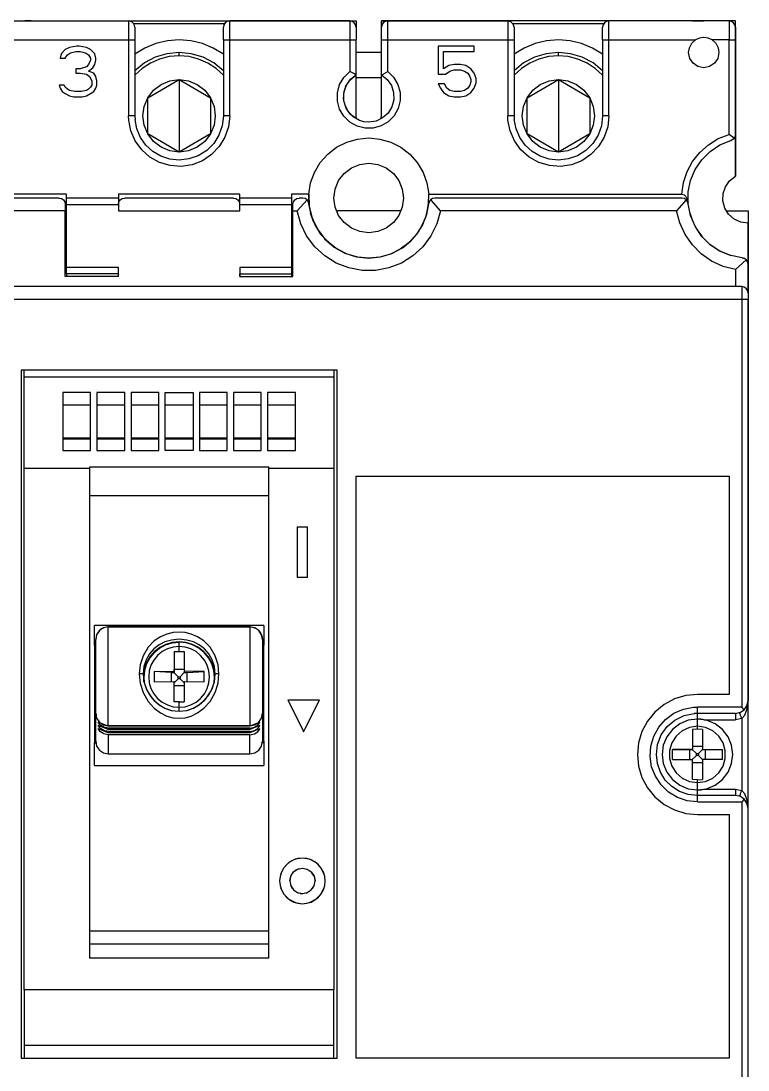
# Model space of a CAD drawing. Header units: millimetres. Extents: x 0 to 120, y 0 to 141.
# Drawn here: x 62.5 to 120, y 58.3 to 141.2 of the extents above; entities that cross this region are included whole.
import ezdxf

# ---------------------------------------------------------------- set-up
doc = ezdxf.new("R2010")
doc.units = ezdxf.units.MM

# ---------------------------------------------------------------- blocks, each defined once
blk = doc.blocks.new('CHINT_33b7f1845c325dab9e2d9ec35e9a58be_FACE_0')
at = {"color": 141, "linetype": 'Continuous', "true_color": 0x40d9ff}
for p, q in [((71.4, 141.032), (78.6, 141.032)), ((88.5, 141.232), (79, 141.232)), ((91, 140.732), (91, 141.232)), ((101.4, 141.032), (108.6, 141.032)), ((115.6, 141.232), (115.5, 141.232)), ((78.5, 139.732), (78.5, 133.732)), ((108.5, 139.732), (108.5, 133.732)), ((116.153, 139.881), (116.149, 139.88)), ((116.5, 139.932), (116.485, 139.932)), ((116.87, 139.874), (116.846, 139.881)), ((75, 138.482), (75, 138.732)), ((91, 138.732), (89, 138.732)), ((105, 138.482), (105, 138.732)), ((91, 136.732), (89, 136.732)), ((71.014, 133.4), (71, 133.733)), ((101.014, 133.4), (101, 133.733)), ((65.5, 127.232), (35.226, 127.232)), ((79.3, 127.232), (70.7, 127.232)), ((84.774, 127.232), (84.5, 127.232)), ((114.774, 127.232), (95.226, 127.232)), ((92.562, 126.232), (87.438, 126.232)), ((85.521, 125.651), (85.404, 126.032)), ((85.666, 125.289), (85.578, 125.497)), ((115.396, 126.065), (115.604, 125.433)), ((86.315, 124.235), (86.068, 124.568)), ((87.258, 123.354), (86.626, 123.889)), ((88.178, 122.846), (87.341, 123.296)), ((116.96, 123.583), (117.748, 123.05)), ((117.8, 123.023), (118.631, 122.684)), ((119.546, 122.504), (119.722, 122.454)), ((119.853, 122.36), (119.865, 122.347)), ((119.964, 122.193), (119.972, 122.172)), ((119.5, 120.232), (30.5, 120.232)), ((119.791, 120.139), (119.654, 120.208)), ((119.974, 119.893), (119.901, 120.031)), ((120, 119.732), (119.977, 119.882)), ((120, 119.732), (120, 119.732)), ((93.354, 119.232), (95, 119.232)), ((100, 119.232), (104, 119.232)), ((105, 119.232), (109, 119.232)), ((68, 110.862), (65.8, 110.862)), ((70.7, 110.862), (68.5, 110.862)), ((73.4, 110.862), (71.2, 110.862)), ((76.1, 110.862), (73.9, 110.862)), ((78.8, 110.862), (76.6, 110.862)), ((81.5, 110.862), (79.3, 110.862)), ((84.2, 110.862), (82, 110.862)), ((65.8, 108.262), (68, 108.262)), ((68, 108.157), (65.8, 108.157)), ((68.5, 108.262), (70.7, 108.262)), ((70.7, 108.157), (68.5, 108.157)), ((71.2, 108.262), (73.4, 108.262)), ((73.4, 108.157), (71.2, 108.157)), ((73.9, 108.262), (76.1, 108.262)), ((76.1, 108.157), (73.9, 108.157)), ((76.6, 108.262), (78.8, 108.262)), ((78.8, 108.157), (76.6, 108.157)), ((79.3, 108.262), (81.5, 108.262)), ((81.5, 108.157), (79.3, 108.157)), ((82, 108.262), (84.2, 108.262)), ((84.2, 108.157), (82, 108.157)), ((82.1, 103.672), (67.9, 103.672)), ((84.35, 101.232), (85.15, 101.232)), ((85.15, 97.232), (84.35, 97.232)), ((81.7, 93.428), (68.3, 93.428)), ((69.4, 93.321), (80.6, 93.321)), ((80.6, 93.321), (69.4, 93.321)), ((75, 91.382), (75, 91.771)), ((74.372, 89.712), (74.58, 89.704)), ((74.372, 89.712), (74.372, 89.013)), ((75.4, 89.94), (74.6, 89.94)), ((75.42, 89.704), (75.628, 89.712)), ((75.628, 89.013), (75.628, 89.712)), ((74.923, 89.223), (74.6, 88.904)), ((74.923, 89.223), (74.923, 89.377)), ((74.923, 89.377), (75.077, 89.377)), ((75.077, 89.223), (74.923, 89.223)), ((75.077, 89.377), (75.077, 89.223)), ((75.4, 88.904), (75.077, 89.223)), ((74.6, 88.684), (75.4, 88.684)), ((75, 87.387), (74.6, 87.402)), ((75, 87.387), (75.4, 87.402)), ((75, 86.964), (75, 87.387)), ((119.974, 87.258), (119.955, 87.187)), ((68.4, 84.283), (68.4, 86.489)), ((81.6, 86.489), (81.6, 84.283)), ((115.689, 86.969), (116, 86.982)), ((119.856, 86.966), (119.597, 86.68)), ((116.245, 86.022), (116, 86.032)), ((116, 85.232), (116, 85.46)), ((116.527, 85.982), (116.272, 86.019)), ((116.527, 85.982), (119, 85.982)), ((119.5, 86.068), (119, 85.982)), ((119.5, 86.068), (119.5, 80.397)), ((116, 85.232), (115.6, 85.218)), ((116.4, 85.218), (116, 85.232)), ((68.4, 84.282), (68.3, 84.282)), ((81.7, 84.282), (81.6, 84.282)), ((116.4, 83.861), (115.6, 83.861)), ((115.594, 83.638), (115.923, 83.309)), ((115.923, 83.155), (115.594, 82.826)), ((115.923, 83.309), (116.077, 83.309)), ((115.923, 83.155), (115.923, 83.309)), ((116.077, 83.155), (115.923, 83.155)), ((116.077, 83.309), (116.406, 83.638)), ((116.077, 83.309), (116.077, 83.155)), ((116.406, 82.826), (116.077, 83.155)), ((116.628, 82.832), (116.628, 83.632)), ((117.986, 82.832), (117.986, 83.632)), ((68.3, 82.364), (81.7, 82.364)), ((115.6, 82.604), (116.4, 82.604)), ((116, 81.232), (115.6, 81.246)), ((116, 81.232), (116.4, 81.246)), ((116, 81.005), (116, 81.232)), ((119, 80.482), (119.5, 80.397)), ((116, 80.432), (116.245, 80.443)), ((119, 79.982), (116, 79.982)), ((119.707, 79.689), (119.5, 79.482)), ((119.857, 79.498), (119.606, 79.778)), ((116, 79.482), (119.5, 79.482)), ((119.5, 79.482), (119.5, 29.482)), ((119.972, 79.219), (119.961, 79.257)), ((84.928, 74.216), (84.922, 74.217)), ((83.8, 72.92), (83.947, 72.636)), ((84.164, 72.422), (84.453, 72.277)), ((84.586, 72.246), (84.796, 72.233)), ((85.047, 72.277), (85.335, 72.421)), ((85.552, 72.635), (85.699, 72.919)), ((67.9, 69.301), (82.1, 69.301)), ((82.1, 68.228), (67.9, 68.228)), ((82.1, 67.138), (67.9, 67.138))]:
    blk.add_line(p, q, dxfattribs=at)
for points in [[(61, 141.232), (61.5, 141.232), (71, 141.232)], [(61, 141.232), (62.8, 141.232), (67.5, 141.232), (82.5, 141.232), (87.2, 141.232), (88.5, 141.232)], [(63.3, 141.232), (63.244, 141.232), (63.189, 141.232), (63.135, 141.232), (63.083, 141.232), (63.034, 141.232), (62.988, 141.232), (62.946, 141.232), (62.909, 141.232), (62.877, 141.232), (62.85, 141.232), (62.828, 141.232), (62.813, 141.232), (62.803, 141.232), (62.8, 141.232)], [(71.5, 140.732), (71.433, 140.982), (71.25, 141.165), (71, 141.232)], [(71, 141.232), (71, 141.223), (71, 141.195), (71, 141.148), (71, 141.084), (71, 141.002), (71, 140.905), (71, 140.793), (71, 140.668), (71, 140.53), (71, 140.383), (71, 140.228), (71, 140.066), (71, 139.9), (71, 139.732)], [(79, 141.232), (78.809, 141.194), (78.646, 141.086), (78.538, 140.924), (78.5, 140.732)], [(79, 139.732), (79, 139.9), (79, 140.066), (79, 140.228), (79, 140.383), (79, 140.53), (79, 140.668), (79, 140.793), (79, 140.905), (79, 141.002), (79, 141.084), (79, 141.148), (79, 141.195), (79, 141.223), (79, 141.232)], [(87.2, 141.232), (87.197, 141.232), (87.187, 141.232), (87.172, 141.232), (87.15, 141.232), (87.123, 141.232), (87.091, 141.232), (87.054, 141.232), (87.012, 141.232), (86.966, 141.232), (86.917, 141.232), (86.865, 141.232), (86.811, 141.232), (86.756, 141.232), (86.7, 141.232)], [(88.5, 141.232), (89, 141.232), (89, 140.732)], [(89, 140.732), (88.962, 140.924), (88.854, 141.086), (88.691, 141.194), (88.5, 141.232)], [(88.5, 141.232), (88.5, 141.223), (88.5, 141.195), (88.5, 141.148), (88.5, 141.084), (88.5, 141.002), (88.5, 140.905), (88.5, 140.793), (88.5, 140.668), (88.5, 140.53), (88.5, 140.383), (88.5, 140.228), (88.5, 140.066), (88.5, 139.9), (88.5, 139.732)], [(115.1, 141.232), (113.1, 141.232), (97.5, 141.232), (92.8, 141.232), (91, 141.232)], [(91, 141.232), (91.5, 141.232), (101, 141.232)], [(91.5, 141.232), (91.25, 141.165), (91.067, 140.982), (91, 140.732)], [(91.5, 141.232), (91.309, 141.194), (91.146, 141.086), (91.038, 140.924), (91, 140.732)], [(91.5, 139.732), (91.5, 139.9), (91.5, 140.066), (91.5, 140.228), (91.5, 140.383), (91.5, 140.53), (91.5, 140.668), (91.5, 140.793), (91.5, 140.905), (91.5, 141.002), (91.5, 141.084), (91.5, 141.148), (91.5, 141.195), (91.5, 141.223), (91.5, 141.232)], [(93.3, 141.232), (93.244, 141.232), (93.189, 141.232), (93.135, 141.232), (93.083, 141.232), (93.034, 141.232), (92.988, 141.232), (92.946, 141.232), (92.909, 141.232), (92.877, 141.232), (92.85, 141.232), (92.828, 141.232), (92.813, 141.232), (92.803, 141.232), (92.8, 141.232)], [(101.5, 140.732), (101.433, 140.982), (101.25, 141.165), (101, 141.232)], [(101, 141.232), (101, 141.223), (101, 141.195), (101, 141.148), (101, 141.084), (101, 141.002), (101, 140.905), (101, 140.793), (101, 140.668), (101, 140.53), (101, 140.383), (101, 140.228), (101, 140.066), (101, 139.9), (101, 139.732)], [(109, 141.232), (108.809, 141.194), (108.646, 141.086), (108.538, 140.924), (108.5, 140.732)], [(119, 140.732), (119, 141.232), (118.5, 141.232), (109, 141.232)], [(109, 139.732), (109, 139.9), (109, 140.066), (109, 140.228), (109, 140.383), (109, 140.53), (109, 140.668), (109, 140.793), (109, 140.905), (109, 141.002), (109, 141.084), (109, 141.148), (109, 141.195), (109, 141.223), (109, 141.232)], [(115.5, 141.232), (115.498, 141.232), (115.492, 141.232), (115.481, 141.232), (115.466, 141.232), (115.447, 141.232), (115.424, 141.232), (115.397, 141.232), (115.366, 141.232), (115.331, 141.232), (115.292, 141.232), (115.25, 141.232), (115.203, 141.232), (115.153, 141.232), (115.1, 141.232)], [(115.5, 141.232), (115.498, 141.232), (115.491, 141.232), (115.481, 141.232), (115.466, 141.232), (115.447, 141.232), (115.424, 141.232), (115.396, 141.232), (115.365, 141.232), (115.33, 141.232), (115.291, 141.232), (115.249, 141.232), (115.202, 141.232), (115.153, 141.232), (115.1, 141.232)], [(115.6, 141.232), (115.704, 141.232), (115.805, 141.232), (115.903, 141.232), (115.997, 141.232), (116.085, 141.232), (116.167, 141.232), (116.242, 141.232), (116.308, 141.232), (116.365, 141.232), (116.413, 141.232), (116.451, 141.232), (116.478, 141.232), (116.494, 141.232), (116.5, 141.232)], [(118.5, 141.232), (117.7, 141.232), (117, 141.232), (116.5, 141.232)], [(119, 140.732), (118.962, 140.924), (118.854, 141.086), (118.691, 141.194), (118.5, 141.232)], [(118.5, 141.232), (118.5, 141.223), (118.5, 141.195), (118.5, 141.148), (118.5, 141.084), (118.5, 141.002), (118.5, 140.905), (118.5, 140.793), (118.5, 140.668), (118.5, 140.53), (118.5, 140.383), (118.5, 140.228), (118.5, 140.066), (118.5, 139.9), (118.5, 139.732)], [(119, 139.732), (119, 132.263), (119, 128.964), (119, 141.232)], [(71.5, 140.732), (71.5, 140.726), (71.5, 140.707), (71.5, 140.676), (71.5, 140.633), (71.5, 140.579), (71.5, 140.514), (71.5, 140.439), (71.5, 140.356), (71.5, 140.264), (71.5, 140.166), (71.5, 140.063), (71.5, 139.955), (71.5, 139.844), (71.5, 139.732)], [(78.5, 139.732), (78.5, 139.844), (78.5, 139.955), (78.5, 140.063), (78.5, 140.166), (78.5, 140.264), (78.5, 140.356), (78.5, 140.439), (78.5, 140.514), (78.5, 140.579), (78.5, 140.633), (78.5, 140.676), (78.5, 140.707), (78.5, 140.726), (78.5, 140.732)], [(78.5, 139.732), (78.5, 140.115), (78.5, 140.439), (78.5, 140.656), (78.5, 140.732)], [(89, 140.732), (89, 140.726), (89, 140.707), (89, 140.676), (89, 140.633), (89, 140.579), (89, 140.514), (89, 140.439), (89, 140.356), (89, 140.264), (89, 140.166), (89, 140.063), (89, 139.955), (89, 139.844), (89, 139.732)], [(91, 139.732), (91, 139.844), (91, 139.955), (91, 140.063), (91, 140.166), (91, 140.264), (91, 140.356), (91, 140.439), (91, 140.514), (91, 140.579), (91, 140.633), (91, 140.676), (91, 140.707), (91, 140.726), (91, 140.732)], [(101.5, 140.732), (101.5, 140.726), (101.5, 140.707), (101.5, 140.676), (101.5, 140.633), (101.5, 140.579), (101.5, 140.514), (101.5, 140.439), (101.5, 140.356), (101.5, 140.264), (101.5, 140.166), (101.5, 140.063), (101.5, 139.955), (101.5, 139.844), (101.5, 139.732)], [(108.5, 139.732), (108.5, 139.844), (108.5, 139.955), (108.5, 140.063), (108.5, 140.166), (108.5, 140.264), (108.5, 140.356), (108.5, 140.439), (108.5, 140.514), (108.5, 140.579), (108.5, 140.633), (108.5, 140.676), (108.5, 140.707), (108.5, 140.726), (108.5, 140.732)], [(108.5, 139.732), (108.5, 140.301), (108.5, 140.618), (108.5, 140.703), (108.5, 140.732)], [(119, 140.732), (119, 140.726), (119, 140.707), (119, 140.676), (119, 140.633), (119, 140.579), (119, 140.514), (119, 140.439), (119, 140.356), (119, 140.264), (119, 140.166), (119, 140.063), (119, 139.955), (119, 139.844), (119, 139.732)], [(61.5, 137.232), (61.5, 139.732), (71, 139.732), (71, 133.733)], [(71, 139.732), (71.354, 139.732), (71.462, 139.732), (71.5, 139.732)], [(71.5, 139.732), (71.5, 133.732), (71.512, 133.441)], [(75, 139.732), (74.07, 139.66), (73.162, 139.444), (72.298, 139.09), (71.5, 138.606)], [(78.5, 138.606), (77.702, 139.09), (76.838, 139.444), (75.93, 139.66), (75, 139.732)], [(78.5, 139.732), (78.503, 139.732), (78.513, 139.732), (78.528, 139.732), (78.55, 139.732), (78.577, 139.732), (78.609, 139.732), (78.646, 139.732), (78.688, 139.732), (78.734, 139.732), (78.783, 139.732), (78.835, 139.732), (78.889, 139.732), (78.944, 139.732), (79, 139.732)], [(79, 133.732), (79, 139.732), (88.5, 139.732), (88.5, 137.232)], [(88.5, 139.732), (88.556, 139.732), (88.611, 139.732), (88.665, 139.732), (88.717, 139.732), (88.766, 139.732), (88.812, 139.732), (88.854, 139.732), (88.891, 139.732), (88.923, 139.732), (88.95, 139.732), (88.972, 139.732), (88.987, 139.732), (88.997, 139.732), (89, 139.732)], [(89.032, 133.482), (89, 133.732), (89, 136.964), (89, 139.732)], [(90.968, 133.482), (91, 133.732), (91, 136.964), (91, 139.732), (91, 139.732)], [(91, 139.732), (91.003, 139.732), (91.013, 139.732), (91.028, 139.732), (91.05, 139.732), (91.077, 139.732), (91.109, 139.732), (91.146, 139.732), (91.188, 139.732), (91.234, 139.732), (91.283, 139.732), (91.335, 139.732), (91.389, 139.732), (91.444, 139.732), (91.5, 139.732)], [(91.5, 137.232), (91.5, 139.732), (101, 139.732), (101, 133.733)], [(101, 139.732), (101.354, 139.732), (101.462, 139.732), (101.5, 139.732)], [(101.5, 139.732), (101.5, 133.732), (101.512, 133.441)], [(105, 139.732), (104.07, 139.66), (103.162, 139.444), (102.298, 139.09), (101.5, 138.606)], [(108.5, 138.606), (107.702, 139.09), (106.838, 139.444), (105.93, 139.66), (105, 139.732)], [(108.5, 139.732), (108.503, 139.732), (108.513, 139.732), (108.528, 139.732), (108.55, 139.732), (108.577, 139.732), (108.609, 139.732), (108.646, 139.732), (108.688, 139.732), (108.734, 139.732), (108.783, 139.732), (108.835, 139.732), (108.889, 139.732), (108.944, 139.732), (109, 139.732)], [(109, 133.732), (109, 139.732), (115.837, 139.732)], [(115.3, 138.732), (115.364, 139.119), (115.55, 139.465), (115.837, 139.732)], [(117.163, 139.732), (116.846, 139.881), (116.5, 139.932), (116.153, 139.881), (115.837, 139.732)], [(118.643, 131.784), (118.896, 131.959), (118.5, 132.263), (118.5, 139.732), (117.163, 139.732)], [(117.163, 139.732), (117.45, 139.465), (117.636, 139.119), (117.7, 138.732)], [(118.5, 139.732), (118.556, 139.732), (118.611, 139.732), (118.665, 139.732), (118.717, 139.732), (118.766, 139.732), (118.812, 139.732), (118.854, 139.732), (118.891, 139.732), (118.923, 139.732), (118.95, 139.732), (118.972, 139.732), (118.987, 139.732), (118.997, 139.732), (119, 139.732)], [(68, 135.488), (68.25, 135.658), (68.417, 135.913), (68.5, 136.168), (68.5, 136.509), (68.417, 136.849), (68.25, 137.105), (67.833, 137.275), (68.167, 137.53), (68.333, 137.785), (68.417, 138.126), (68.417, 138.296), (68.333, 138.637), (68, 138.977), (67.667, 139.147), (67.083, 139.232), (66.917, 139.232), (66.333, 139.147), (66, 138.977), (65.667, 138.637), (65.583, 138.296), (66, 138.296), (66.167, 138.551), (66.417, 138.722), (66.833, 138.807), (67.167, 138.807), (67.583, 138.722), (67.833, 138.551), (68, 138.296), (68, 138.126), (67.833, 137.785), (67.667, 137.615), (67.167, 137.445), (66.833, 137.445), (66.833, 137.105), (67.167, 137.105), (67.667, 137.02), (67.917, 136.849), (68.083, 136.509), (68.083, 136.168), (68, 135.998), (67.833, 135.828), (67.667, 135.743), (67.25, 135.658), (66.75, 135.658), (66.333, 135.743), (66.167, 135.828), (66, 135.998), (65.917, 136.168), (65.5, 136.168), (65.583, 135.913), (65.75, 135.658), (66, 135.488), (66.333, 135.317), (66.667, 135.232), (67.333, 135.232), (67.667, 135.317), (68, 135.488)], [(75, 138.732), (74.037, 138.639), (73.11, 138.361), (72.253, 137.91), (71.5, 137.303)], [(78.5, 137.303), (77.747, 137.91), (76.89, 138.361), (75.963, 138.639), (75, 138.732)], [(95.5, 137.02), (96.083, 137.02), (96.417, 137.275), (96.75, 137.36), (97.25, 137.36), (97.583, 137.275), (97.833, 137.105), (98, 136.849), (98.083, 136.594), (98.083, 136.424), (98, 136.168), (97.833, 135.913), (97.583, 135.743), (97.25, 135.658), (96.75, 135.658), (96.417, 135.743), (96.167, 135.913), (96, 136.254), (95.5, 136.254), (95.667, 135.913), (95.917, 135.573), (96.333, 135.317), (96.75, 135.232), (97.25, 135.232), (97.667, 135.317), (98.083, 135.573), (98.333, 135.913), (98.5, 136.339), (98.5, 136.679), (98.333, 137.105), (98.083, 137.445), (97.667, 137.7), (97.25, 137.785), (96.75, 137.785), (96.333, 137.7), (95.917, 137.445), (95.917, 138.807), (98.333, 138.807), (98.333, 139.232), (95.5, 139.232), (95.5, 137.02)], [(105, 138.732), (104.037, 138.639), (103.11, 138.361), (102.253, 137.91), (101.5, 137.303)], [(108.5, 137.303), (107.747, 137.91), (106.89, 138.361), (105.963, 138.639), (105, 138.732)], [(117.7, 138.732), (117.609, 138.273), (117.349, 137.884), (116.959, 137.624), (116.5, 137.532), (116.041, 137.624), (115.651, 137.884), (115.391, 138.273), (115.3, 138.732)], [(75, 138.482), (74.217, 138.417), (73.455, 138.224), (72.735, 137.908), (72.078, 137.477), (71.5, 136.944)], [(78.5, 136.944), (77.922, 137.477), (77.265, 137.908), (76.545, 138.224), (75.783, 138.417), (75, 138.482)], [(105, 138.482), (104.217, 138.417), (103.455, 138.224), (102.735, 137.908), (102.078, 137.477), (101.5, 136.944)], [(108.5, 136.944), (107.922, 137.477), (107.265, 137.908), (106.545, 138.224), (105.783, 138.417), (105, 138.482)], [(89.078, 132.909), (88.501, 133.231), (88.029, 133.694), (87.695, 134.264), (87.522, 134.901), (87.522, 135.562), (87.695, 136.199), (88.028, 136.77), (88.5, 137.232)], [(89.262, 133.373), (88.777, 133.65), (88.387, 134.049), (88.123, 134.541), (88.005, 135.087), (88.043, 135.644), (88.233, 136.169), (88.56, 136.621), (89, 136.964)], [(89.032, 133.482), (88.555, 133.849), (88.21, 134.341), (88.026, 134.914), (88.02, 135.515), (88.194, 136.091), (88.53, 136.589), (89, 136.964)], [(89, 136.964), (88.967, 136.983), (88.865, 137.04), (88.5, 137.232)], [(91.5, 137.232), (91.966, 136.777), (92.298, 136.216), (92.475, 135.588), (92.482, 134.937), (92.322, 134.305), (92.003, 133.737), (91.548, 133.27), (90.988, 132.936), (90.361, 132.759), (89.71, 132.749), (89.078, 132.909)], [(91, 136.964), (91.455, 136.605), (91.787, 136.13), (91.97, 135.58), (91.986, 135), (91.836, 134.44), (91.532, 133.947), (91.099, 133.561), (90.574, 133.316), (90, 133.232)], [(91, 136.964), (91.032, 136.983), (91.133, 137.039), (91.5, 137.232)], [(75, 130.872), (72.523, 132.302), (72.523, 135.162), (75, 136.592)], [(72.523, 135.162), (72.978, 135.755), (73.57, 136.209), (74.26, 136.495), (75, 136.592)], [(75, 136.592), (77.477, 135.162), (77.477, 132.302), (75, 130.872)], [(75, 136.592), (75, 133.732), (75, 130.872)], [(75, 136.592), (75.74, 136.495), (76.43, 136.209), (77.022, 135.755), (77.477, 135.162)], [(105, 130.872), (102.523, 132.302), (102.523, 135.162), (105, 136.592)], [(102.523, 135.162), (102.978, 135.755), (103.57, 136.209), (104.26, 136.495), (105, 136.592)], [(105, 136.592), (107.477, 135.162), (107.477, 132.302), (105, 130.872)], [(105, 136.592), (105, 133.732), (105, 130.872)], [(105, 136.592), (105.74, 136.495), (106.43, 136.209), (107.022, 135.755), (107.477, 135.162)], [(72.523, 132.302), (72.237, 132.992), (72.14, 133.732), (72.237, 134.473), (72.523, 135.162)], [(77.477, 135.162), (77.763, 134.473), (77.86, 133.732), (77.763, 132.992), (77.477, 132.302)], [(102.523, 132.302), (102.237, 132.992), (102.14, 133.732), (102.237, 134.473), (102.523, 135.162)], [(107.477, 135.162), (107.763, 134.473), (107.86, 133.732), (107.763, 132.992), (107.477, 132.302)], [(71.5, 133.732), (71.497, 133.732), (71.487, 133.732), (71.472, 133.732), (71.45, 133.732), (71.423, 133.732), (71.391, 133.732), (71.354, 133.732), (71.312, 133.732), (71.266, 133.732), (71.217, 133.732), (71.165, 133.732), (71.111, 133.732), (71.056, 133.732), (71, 133.732)], [(79, 133.732), (78.905, 132.866), (78.624, 132.04), (78.171, 131.295), (77.568, 130.665), (76.842, 130.182), (76.029, 129.867), (75.167, 129.736), (74.297, 129.795), (73.46, 130.041), (72.696, 130.462), (72.042, 131.039), (71.529, 131.744), (71.181, 132.544), (71.014, 133.4)], [(78.5, 133.732), (78.412, 132.953), (78.153, 132.214), (77.736, 131.55), (77.182, 130.996), (76.519, 130.579), (75.779, 130.32), (75, 130.232)], [(79, 133.732), (78.944, 133.732), (78.889, 133.732), (78.835, 133.732), (78.783, 133.732), (78.734, 133.732), (78.688, 133.732), (78.646, 133.732), (78.609, 133.732), (78.577, 133.732), (78.55, 133.732), (78.528, 133.732), (78.513, 133.732), (78.503, 133.732), (78.5, 133.732)], [(101.5, 133.732), (101.497, 133.732), (101.487, 133.732), (101.472, 133.732), (101.45, 133.732), (101.423, 133.732), (101.391, 133.732), (101.354, 133.732), (101.312, 133.732), (101.266, 133.732), (101.217, 133.732), (101.165, 133.732), (101.111, 133.732), (101.056, 133.732), (101, 133.732)], [(109, 133.732), (108.905, 132.865), (108.624, 132.04), (108.171, 131.295), (107.568, 130.665), (106.842, 130.182), (106.029, 129.867), (105.167, 129.736), (104.296, 129.795), (103.46, 130.041), (102.696, 130.462), (102.042, 131.039), (101.529, 131.744), (101.181, 132.544), (101.014, 133.4)], [(108.5, 133.732), (108.412, 132.953), (108.153, 132.214), (107.736, 131.55), (107.182, 130.996), (106.519, 130.579), (105.779, 130.32), (105, 130.232)], [(109, 133.732), (108.944, 133.732), (108.889, 133.732), (108.835, 133.732), (108.783, 133.732), (108.734, 133.732), (108.688, 133.732), (108.646, 133.732), (108.609, 133.732), (108.577, 133.732), (108.55, 133.732), (108.528, 133.732), (108.513, 133.732), (108.503, 133.732), (108.5, 133.732)], [(75, 130.232), (74.262, 130.311), (73.557, 130.544), (72.917, 130.92), (72.371, 131.422), (71.942, 132.029), (71.652, 132.712), (71.512, 133.441)], [(90, 133.232), (89.624, 133.268), (89.262, 133.373)], [(105, 130.232), (104.262, 130.311), (103.557, 130.544), (102.917, 130.92), (102.371, 131.422), (101.942, 132.029), (101.652, 132.712), (101.512, 133.441)], [(75, 130.872), (74.26, 130.97), (73.57, 131.255), (72.978, 131.71), (72.523, 132.302)], [(77.477, 132.302), (77.022, 131.71), (76.43, 131.255), (75.74, 130.97), (75, 130.872)], [(85.26, 127.545), (85.402, 128.426), (85.707, 129.264), (86.162, 130.031), (86.754, 130.7), (87.459, 131.246), (88.255, 131.65), (89.112, 131.899), (90, 131.982)], [(90, 131.982), (90.888, 131.899), (91.745, 131.65), (92.541, 131.246), (93.246, 130.7), (93.838, 130.031), (94.293, 129.264), (94.598, 128.426), (94.74, 127.545)], [(105, 130.872), (104.26, 130.97), (103.57, 131.255), (102.978, 131.71), (102.523, 132.302)], [(107.477, 132.302), (107.022, 131.71), (106.43, 131.255), (105.74, 130.97), (105, 130.872)], [(114.759, 127.545), (114.893, 128.45), (115.182, 129.318), (115.617, 130.123), (116.186, 130.84), (116.87, 131.447), (117.649, 131.927), (118.5, 132.263)], [(119, 132.263), (118.955, 132.056), (118.828, 131.886), (118.643, 131.784)], [(119, 132.263), (118.972, 132.098), (118.896, 131.959)], [(115.272, 126.78), (115.274, 127.712), (115.459, 128.626), (115.819, 129.487), (116.34, 130.26), (117.002, 130.917), (117.78, 131.431), (118.643, 131.784)], [(90, 124.482), (89.288, 124.576), (88.625, 124.851), (88.055, 125.288), (87.618, 125.857), (87.344, 126.521), (87.25, 127.232), (87.344, 127.944), (87.618, 128.607), (88.055, 129.177), (88.625, 129.614), (89.288, 129.889), (90, 129.982)], [(90, 129.982), (90.712, 129.889), (91.375, 129.614), (91.945, 129.177), (92.382, 128.607), (92.656, 127.944), (92.75, 127.232), (92.656, 126.521), (92.382, 125.857), (91.945, 125.288), (91.375, 124.851), (90.712, 124.576), (90, 124.482)], [(120, 125.232), (119.426, 125.316), (118.901, 125.561), (118.468, 125.947), (118.164, 126.44), (118.014, 127), (118.03, 127.58), (118.213, 128.13), (118.545, 128.605), (119, 128.964)], [(85.271, 126.781), (85.26, 127.545), (83.9, 127.545), (83.9, 127.232), (79.8, 127.232), (79.8, 127.545), (70.2, 127.545), (70.2, 127.232), (66.1, 127.232), (66.1, 127.545), (34.74, 127.545), (34.729, 126.781)], [(70.2, 121.032), (66, 121.032), (66, 126.232), (35.662, 126.232), (34.884, 127.097)], [(65.5, 127.232), (65.701, 127.19), (65.859, 127.08), (65.963, 126.92), (66, 126.732)], [(66.1, 126.732), (66.1, 126.788), (66.1, 126.844), (66.1, 126.897), (66.1, 126.949), (66.1, 126.998), (66.1, 127.044), (66.1, 127.086), (66.1, 127.123), (66.1, 127.156), (66.1, 127.183), (66.1, 127.204), (66.1, 127.22), (66.1, 127.229), (66.1, 127.232)], [(70.2, 127.232), (70.2, 127.229), (70.2, 127.22), (70.2, 127.204), (70.2, 127.183), (70.2, 127.156), (70.2, 127.123), (70.2, 127.086), (70.2, 127.044), (70.2, 126.998), (70.2, 126.949), (70.2, 126.897), (70.2, 126.844), (70.2, 126.788), (70.2, 126.732)], [(70.2, 126.732), (70.237, 126.922), (70.343, 127.082), (70.502, 127.192), (70.7, 127.232)], [(79.3, 127.232), (79.497, 127.192), (79.657, 127.082), (79.763, 126.922), (79.8, 126.732)], [(79.8, 126.732), (79.8, 126.788), (79.8, 126.844), (79.8, 126.897), (79.8, 126.949), (79.8, 126.998), (79.8, 127.044), (79.8, 127.086), (79.8, 127.123), (79.8, 127.156), (79.8, 127.183), (79.8, 127.204), (79.8, 127.22), (79.8, 127.229), (79.8, 127.232)], [(79.8, 121.032), (84, 121.032), (84, 126.232), (84.338, 126.232), (85.116, 127.097)], [(83.9, 127.232), (83.9, 127.229), (83.9, 127.22), (83.9, 127.204), (83.9, 127.183), (83.9, 127.156), (83.9, 127.123), (83.9, 127.086), (83.9, 127.044), (83.9, 126.998), (83.9, 126.949), (83.9, 126.897), (83.9, 126.844), (83.9, 126.788), (83.9, 126.732)], [(84, 126.732), (84.037, 126.92), (84.141, 127.08), (84.299, 127.19), (84.5, 127.232)], [(85.116, 127.097), (84.962, 127.195), (84.774, 127.232)], [(85.272, 126.78), (85.221, 126.956), (85.116, 127.097)], [(85.26, 127.545), (85.296, 126.575), (85.527, 125.633), (85.945, 124.758), (86.533, 123.986), (87.264, 123.349), (88.11, 122.874), (89.035, 122.581), (90, 122.482)], [(95.662, 126.232), (94.953, 127.025), (94.884, 127.097), (94.824, 127.03), (94.728, 126.78)], [(94.729, 126.781), (94.74, 127.545), (114.759, 127.545)], [(95.226, 127.232), (95.038, 127.195), (94.884, 127.097)], [(115.116, 127.097), (114.338, 126.232), (95.662, 126.232)], [(114.759, 127.545), (114.939, 127.495), (115.09, 127.35), (115.192, 127.133), (115.257, 126.861)], [(115.116, 127.097), (114.962, 127.195), (114.774, 127.232)], [(115.272, 126.78), (115.221, 126.956), (115.116, 127.097)], [(66, 126.732), (66, 126.7), (66, 126.666), (66, 126.632), (66, 126.598), (66, 126.563), (66, 126.527), (66, 126.491), (66, 126.455), (66, 126.418), (66, 126.381), (66, 126.344), (66, 126.307), (66, 126.27), (66, 126.232)], [(70.2, 121.032), (70.2, 121.732), (66.1, 121.732), (66.1, 126.732), (70.2, 126.732), (70.2, 126.232), (79.8, 126.232), (79.8, 126.732), (83.9, 126.732), (83.9, 121.732), (79.8, 121.732), (79.8, 121.032)], [(84, 126.232), (84, 126.27), (84, 126.307), (84, 126.344), (84, 126.381), (84, 126.418), (84, 126.455), (84, 126.491), (84, 126.527), (84, 126.563), (84, 126.598), (84, 126.632), (84, 126.666), (84, 126.7), (84, 126.732)], [(95.662, 126.232), (95.38, 125.202), (94.911, 124.241), (94.272, 123.384), (93.487, 122.66), (92.58, 122.094), (91.585, 121.705), (90.534, 121.507), (89.466, 121.507), (88.415, 121.705), (87.42, 122.094), (86.513, 122.66), (85.728, 123.384), (85.089, 124.241), (84.62, 125.202), (84.338, 126.232)], [(90, 122.482), (89.129, 122.563), (88.287, 122.802), (87.504, 123.191), (86.805, 123.717), (86.215, 124.363), (85.753, 125.106), (85.435, 125.92), (85.272, 126.78)], [(89.079, 122.572), (90, 122.482), (90.921, 122.572), (91.822, 122.846), (92.659, 123.296), (92.742, 123.353), (93.374, 123.889), (93.686, 124.236), (93.932, 124.568), (94.334, 125.289), (94.422, 125.499), (94.478, 125.649), (94.596, 126.032), (94.729, 126.786)], [(94.728, 126.78), (94.565, 125.92), (94.247, 125.106), (93.785, 124.363), (93.195, 123.717), (92.496, 123.191), (91.713, 122.802), (90.871, 122.563), (90, 122.482)], [(119, 121.57), (118.032, 121.829), (117.124, 122.253), (116.304, 122.828), (115.595, 123.536), (115.021, 124.357), (114.597, 125.265), (114.338, 126.232)], [(119.548, 122.504), (118.63, 122.684), (117.766, 123.041), (116.988, 123.559), (116.327, 124.22), (115.808, 124.998), (115.452, 125.863), (115.272, 126.78)], [(118.268, 126.232), (120, 126.232), (120, 125.232)], [(115.911, 124.815), (116.317, 124.232), (116.409, 124.123)], [(120, 122.006), (120, 122.006), (120, 125.232)], [(120, 125.232), (120, 119.732), (120, 122.006)], [(119.864, 122.349), (119, 121.57), (119, 120.232)], [(119.864, 122.349), (119.723, 122.453), (119.548, 122.504)], [(120, 122.006), (119.963, 122.195), (119.864, 122.349)], [(120, 122.006), (120, 121.924), (120, 121.843), (120, 121.763), (120, 121.683), (120, 121.604), (120, 121.525), (120, 121.447), (120, 121.369), (120, 121.293), (120, 121.217), (120, 121.141), (120, 121.067), (120, 120.993), (120, 120.92)], [(66.1, 121.232), (66.1, 121.235), (66.1, 121.245), (66.1, 121.26), (66.1, 121.282), (66.1, 121.309), (66.1, 121.341), (66.1, 121.379), (66.1, 121.421), (66.1, 121.466), (66.1, 121.515), (66.1, 121.567), (66.1, 121.621), (66.1, 121.676), (66.1, 121.732)], [(70.2, 121.032), (70.2, 121.232), (66.1, 121.232), (66.1, 121.032)], [(79.8, 121.032), (79.8, 121.232), (83.9, 121.232), (83.9, 121.032)], [(83.9, 121.732), (83.9, 121.676), (83.9, 121.621), (83.9, 121.567), (83.9, 121.515), (83.9, 121.466), (83.9, 121.421), (83.9, 121.379), (83.9, 121.341), (83.9, 121.309), (83.9, 121.282), (83.9, 121.26), (83.9, 121.245), (83.9, 121.235), (83.9, 121.232)], [(119.5, 120.232), (119.467, 120.232), (119.434, 120.232), (119.4, 120.232), (119.365, 120.232), (119.33, 120.232), (119.295, 120.232), (119.259, 120.232), (119.223, 120.232), (119.186, 120.232), (119.149, 120.232), (119.112, 120.232), (119.075, 120.232), (119.037, 120.232), (119, 120.232)], [(120, 119.732), (119.962, 119.924), (119.854, 120.086), (119.691, 120.194), (119.5, 120.232)], [(119.5, 120.232), (119.5, 120.226), (119.5, 120.207), (119.5, 120.176), (119.5, 120.133), (119.5, 120.079), (119.5, 120.014), (119.5, 119.939), (119.5, 119.856), (119.5, 119.764), (119.5, 119.666), (119.5, 119.563), (119.5, 119.455), (119.5, 119.344), (119.5, 119.232)], [(120, 119.732), (120, 119.729), (120, 119.72), (120, 119.704), (120, 119.683), (120, 119.656), (120, 119.623), (120, 119.586), (120, 119.544), (120, 119.498), (120, 119.449), (120, 119.397), (120, 119.344), (120, 119.288), (120, 119.232)], [(30.5, 86.982), (30.5, 119.232), (119.5, 119.232), (119.5, 86.982)], [(119.5, 119.232), (119.556, 119.232), (119.611, 119.232), (119.665, 119.232), (119.717, 119.232), (119.766, 119.232), (119.812, 119.232), (119.854, 119.232), (119.891, 119.232), (119.923, 119.232), (119.95, 119.232), (119.972, 119.232), (119.987, 119.232), (119.997, 119.232), (120, 119.232)], [(120, 87.482), (120, 119.232), (120, 119.232), (120, 87.482)], [(87.5, 59.232), (87.5, 113.632), (62.5, 113.632), (62.5, 59.232), (87.5, 59.232)], [(87.25, 113.632), (87.25, 113.064), (62.75, 113.064), (62.75, 113.632)], [(87.25, 113.064), (87.25, 105.849), (82.1, 105.849), (82.1, 105.962), (67.9, 105.962), (67.9, 105.849), (62.75, 105.849), (62.75, 113.064)], [(65.8, 107.262), (68, 107.262), (68, 111.862), (65.8, 111.862), (65.8, 107.262)], [(68.5, 107.262), (70.7, 107.262), (70.7, 111.862), (68.5, 111.862), (68.5, 107.262)], [(71.2, 107.262), (73.4, 107.262), (73.4, 111.862), (71.2, 111.862), (71.2, 107.262)], [(76.1, 107.262), (73.9, 107.262), (73.9, 111.862), (76.1, 111.862), (76.1, 107.262)], [(76.6, 107.262), (78.8, 107.262), (78.8, 111.862), (76.6, 111.862), (76.6, 107.262)], [(79.3, 107.262), (81.5, 107.262), (81.5, 111.862), (79.3, 111.862), (79.3, 107.262)], [(82, 107.262), (84.2, 107.262), (84.2, 111.862), (82, 111.862), (82, 107.262)], [(62.75, 85.232), (62.75, 86.727), (62.75, 88.221), (62.75, 89.713), (62.75, 91.204), (62.75, 92.691), (62.75, 94.176), (62.75, 95.656), (62.75, 97.132), (62.75, 98.602), (62.75, 100.066), (62.75, 101.524), (62.75, 102.974), (62.75, 104.416), (62.75, 105.849)], [(67.9, 105.849), (67.9, 104.416), (67.9, 102.974), (67.9, 101.524), (67.9, 100.066), (67.9, 98.602), (67.9, 97.132), (67.9, 95.656), (67.9, 94.176), (67.9, 92.691), (67.9, 91.204), (67.9, 89.713), (67.9, 88.221), (67.9, 86.727), (67.9, 85.232)], [(82.1, 85.232), (82.1, 86.727), (82.1, 88.221), (82.1, 89.713), (82.1, 91.204), (82.1, 92.691), (82.1, 94.176), (82.1, 95.656), (82.1, 97.132), (82.1, 98.602), (82.1, 100.066), (82.1, 101.524), (82.1, 102.974), (82.1, 104.416), (82.1, 105.849)], [(87.25, 105.849), (87.25, 104.416), (87.25, 102.974), (87.25, 101.524), (87.25, 100.066), (87.25, 98.602), (87.25, 97.132), (87.25, 95.656), (87.25, 94.176), (87.25, 92.691), (87.25, 91.204), (87.25, 89.713), (87.25, 88.221), (87.25, 86.727), (87.25, 85.232)], [(116, 78.482), (118.5, 78.482), (118.5, 59.232), (89, 59.232), (89, 105.232), (118.5, 105.232), (118.5, 87.982), (116, 87.982)], [(84.35, 101.232), (84.35, 100.948), (84.35, 100.664), (84.35, 100.379), (84.35, 100.094), (84.35, 99.809), (84.35, 99.524), (84.35, 99.238), (84.35, 98.952), (84.35, 98.666), (84.35, 98.38), (84.35, 98.093), (84.35, 97.807), (84.35, 97.52), (84.35, 97.232)], [(85.15, 97.232), (85.15, 97.52), (85.15, 97.807), (85.15, 98.093), (85.15, 98.38), (85.15, 98.666), (85.15, 98.952), (85.15, 99.238), (85.15, 99.524), (85.15, 99.809), (85.15, 100.094), (85.15, 100.379), (85.15, 100.664), (85.15, 100.948), (85.15, 101.232)], [(68.3, 91.872), (68.3, 91.907), (68.3, 91.957), (68.3, 92.02), (68.3, 92.097), (68.3, 92.186), (68.3, 92.287), (68.3, 92.4), (68.3, 92.523), (68.3, 92.656), (68.3, 92.797), (68.3, 92.946), (68.3, 93.102), (68.3, 93.263), (68.3, 93.428)], [(69.4, 93.321), (69.228, 93.307), (69.047, 93.257), (68.864, 93.166), (68.671, 93.006), (68.524, 92.803), (68.431, 92.57), (68.4, 92.321)], [(69.4, 93.321), (69.017, 93.245), (68.693, 93.028), (68.476, 92.704), (68.4, 92.321)], [(69.4, 85.493), (69.4, 85.66), (69.4, 86.004), (69.4, 86.509), (69.4, 87.151), (69.4, 87.9), (69.4, 88.72), (69.4, 89.572), (69.4, 90.415), (69.4, 91.211), (69.4, 91.921), (69.4, 92.511), (69.4, 92.954), (69.4, 93.229), (69.4, 93.321)], [(69.4, 93.321), (69.4, 93.321), (69.4, 93.321), (69.4, 93.321), (69.4, 93.321), (69.4, 93.321), (69.4, 93.321), (69.4, 93.321), (69.4, 93.321), (69.4, 93.321), (69.4, 93.321), (69.4, 93.321), (69.4, 93.321), (69.4, 93.321), (69.4, 93.321)], [(78.15, 89.606), (78.077, 90.33), (77.849, 91.044), (77.45, 91.714), (76.963, 92.215), (76.466, 92.546), (75.966, 92.758), (75.471, 92.873), (75.002, 92.908), (74.532, 92.873), (74.036, 92.759), (73.535, 92.547), (73.037, 92.216), (72.55, 91.714), (72.151, 91.044), (71.923, 90.33), (71.85, 89.606)], [(80.6, 93.321), (80.826, 93.296), (81.04, 93.22), (81.219, 93.107), (81.379, 92.948), (81.5, 92.758), (81.575, 92.545), (81.6, 92.321)], [(80.6, 93.321), (80.6, 93.321), (80.6, 93.321), (80.6, 93.321), (80.6, 93.321), (80.6, 93.321), (80.6, 93.321), (80.6, 93.321), (80.6, 93.321), (80.6, 93.321), (80.6, 93.321), (80.6, 93.321), (80.6, 93.321), (80.6, 93.321), (80.6, 93.321)], [(80.6, 93.321), (80.6, 93.229), (80.6, 92.954), (80.6, 92.511), (80.6, 91.921), (80.6, 91.211), (80.6, 90.415), (80.6, 89.572), (80.6, 88.72), (80.6, 87.9), (80.6, 87.151), (80.6, 86.509), (80.6, 86.004), (80.6, 85.66), (80.6, 85.493)], [(81.6, 92.321), (81.524, 92.704), (81.307, 93.028), (80.983, 93.245), (80.6, 93.321)], [(81.7, 93.428), (81.7, 93.263), (81.7, 93.102), (81.7, 92.946), (81.7, 92.797), (81.7, 92.656), (81.7, 92.523), (81.7, 92.4), (81.7, 92.287), (81.7, 92.186), (81.7, 92.097), (81.7, 92.02), (81.7, 91.957), (81.7, 91.907), (81.7, 91.872)], [(68.4, 86.489), (68.4, 86.613), (68.4, 86.87), (68.4, 87.246), (68.4, 87.724), (68.4, 88.282), (68.4, 88.893), (68.4, 89.528), (68.4, 90.156), (68.4, 90.749), (68.4, 91.278), (68.4, 91.718), (68.4, 92.048), (68.4, 92.252), (68.4, 92.321)], [(68.4, 92.321), (68.4, 92.321), (68.4, 92.321), (68.4, 92.321), (68.4, 92.321), (68.4, 92.321), (68.4, 92.321), (68.4, 92.321), (68.4, 92.321), (68.4, 92.321), (68.4, 92.321), (68.4, 92.321), (68.4, 92.321), (68.4, 92.321), (68.4, 92.321)], [(77.85, 89.591), (77.788, 90.179), (77.61, 90.721), (77.339, 91.191), (76.995, 91.582), (76.59, 91.894), (76.128, 92.128), (75.599, 92.283), (75, 92.34), (74.401, 92.283), (73.872, 92.128), (73.41, 91.894), (73.005, 91.582), (72.661, 91.191), (72.39, 90.721), (72.212, 90.179), (72.15, 89.591)], [(77.846, 89.44), (77.767, 89.974), (77.588, 90.482), (77.316, 90.948), (76.961, 91.355), (76.536, 91.687), (76.056, 91.934), (75.538, 92.085), (75, 92.136), (74.462, 92.085), (73.944, 91.934), (73.464, 91.687), (73.039, 91.355), (72.684, 90.948), (72.412, 90.482), (72.233, 89.974), (72.154, 89.44)], [(72.2, 89.321), (72.254, 89.867), (72.413, 90.392), (72.672, 90.875), (73.02, 91.299), (73.445, 91.647), (73.929, 91.906), (74.454, 92.065), (75, 92.118)], [(75, 92.117), (74.454, 92.063), (73.928, 91.904), (73.444, 91.646), (73.02, 91.298), (72.672, 90.874), (72.413, 90.391), (72.254, 89.866), (72.2, 89.321)], [(77.8, 89.321), (77.746, 89.867), (77.587, 90.392), (77.328, 90.875), (76.98, 91.299), (76.555, 91.647), (76.071, 91.906), (75.546, 92.065), (75, 92.118)], [(75, 91.771), (75, 91.817), (75, 91.86), (75, 91.9), (75, 91.937), (75, 91.971), (75, 92.001), (75, 92.028), (75, 92.052), (75, 92.072), (75, 92.089), (75, 92.102), (75, 92.111), (75, 92.117), (75, 92.118)], [(75, 92.118), (75, 92.118), (75, 92.118), (75, 92.118), (75, 92.118), (75, 92.118), (75, 92.118), (75, 92.118), (75, 92.118), (75, 92.118), (75, 92.118), (75, 92.117), (75, 92.117), (75, 92.117), (75, 92.117)], [(77.8, 89.321), (77.746, 89.866), (77.587, 90.391), (77.328, 90.874), (76.98, 91.298), (76.556, 91.646), (76.072, 91.904), (75.546, 92.063), (75, 92.117)], [(81.6, 92.321), (81.6, 92.321), (81.6, 92.321), (81.6, 92.321), (81.6, 92.321), (81.6, 92.321), (81.6, 92.321), (81.6, 92.321), (81.6, 92.321), (81.6, 92.321), (81.6, 92.321), (81.6, 92.321), (81.6, 92.321), (81.6, 92.321), (81.6, 92.321)], [(81.6, 92.321), (81.6, 92.252), (81.6, 92.048), (81.6, 91.718), (81.6, 91.278), (81.6, 90.749), (81.6, 90.156), (81.6, 89.528), (81.6, 88.893), (81.6, 88.282), (81.6, 87.724), (81.6, 87.246), (81.6, 86.87), (81.6, 86.613), (81.6, 86.489)], [(68.4, 91.872), (68.3, 91.872), (68.3, 84.282)], [(75, 91.771), (74.53, 91.725), (74.079, 91.588), (73.663, 91.366), (73.298, 91.067), (72.999, 90.703), (72.776, 90.287), (72.639, 89.837), (72.593, 89.368), (72.639, 88.899), (72.776, 88.448), (72.999, 88.032), (73.298, 87.668), (73.663, 87.369), (74.079, 87.147), (74.53, 87.01), (75, 86.964)], [(74.6, 91.365), (75, 91.382), (75.4, 91.365)], [(74.6, 91.365), (74.6, 91.267), (74.6, 91.168), (74.6, 91.066), (74.6, 90.962), (74.6, 90.856), (74.6, 90.748), (74.6, 90.638), (74.6, 90.527), (74.6, 90.415), (74.6, 90.301), (74.6, 90.185), (74.6, 90.069), (74.6, 89.952), (74.6, 89.834)], [(75, 86.964), (75.47, 87.01), (75.921, 87.147), (76.337, 87.369), (76.702, 87.668), (77.001, 88.032), (77.224, 88.448), (77.361, 88.899), (77.407, 89.368), (77.361, 89.837), (77.224, 90.287), (77.001, 90.703), (76.702, 91.067), (76.337, 91.366), (75.921, 91.588), (75.47, 91.725), (75, 91.771)], [(75.4, 91.365), (75.4, 91.267), (75.4, 91.168), (75.4, 91.066), (75.4, 90.962), (75.4, 90.856), (75.4, 90.748), (75.4, 90.638), (75.4, 90.527), (75.4, 90.415), (75.4, 90.301), (75.4, 90.185), (75.4, 90.069), (75.4, 89.952), (75.4, 89.834)], [(81.7, 84.282), (81.7, 91.872), (81.6, 91.872)], [(71.85, 89.606), (71.923, 88.875), (72.151, 88.139), (72.55, 87.431), (73.037, 86.887), (73.534, 86.517), (74.034, 86.273), (74.529, 86.138), (74.998, 86.095), (75.468, 86.137), (75.964, 86.273), (76.465, 86.516), (76.963, 86.887), (77.45, 87.432), (77.849, 88.14), (78.077, 88.876), (78.15, 89.606)], [(72.15, 89.591), (72.081, 89.601), (71.85, 89.606)], [(72.15, 89.591), (72.212, 88.996), (72.39, 88.437), (72.661, 87.94), (73.005, 87.517), (73.41, 87.17), (73.872, 86.901), (74.401, 86.718), (75, 86.648), (75.599, 86.718), (76.128, 86.901), (76.59, 87.17), (76.995, 87.517), (77.339, 87.939), (77.61, 88.436), (77.788, 88.995), (77.85, 89.59)], [(72.15, 89.591), (72.229, 88.923), (72.448, 88.309), (72.865, 87.671), (73.398, 87.179), (73.858, 86.908), (74.382, 86.723), (74.994, 86.648), (75.607, 86.72), (76.121, 86.898), (76.572, 87.157), (77.11, 87.642), (77.534, 88.273), (77.766, 88.902), (77.85, 89.59)], [(74.372, 89.712), (73.016, 89.783), (74.58, 89.814), (74.58, 89.704)], [(73.016, 89.783), (73.016, 88.984), (74.58, 89.015), (74.6, 88.995), (74.6, 88.885)], [(74.58, 89.814), (74.6, 89.834), (74.6, 89.724), (74.594, 89.709)], [(74.58, 89.704), (74.594, 89.709), (74.923, 89.377)], [(74.6, 89.724), (74.6, 89.74), (74.6, 89.757), (74.6, 89.774), (74.6, 89.79), (74.6, 89.806), (74.6, 89.822), (74.6, 89.837), (74.6, 89.853), (74.6, 89.868), (74.6, 89.883), (74.6, 89.897), (74.6, 89.912), (74.6, 89.926), (74.6, 89.94)], [(75.077, 89.377), (75.406, 89.709), (75.42, 89.704)], [(75.4, 89.94), (75.4, 89.926), (75.4, 89.912), (75.4, 89.897), (75.4, 89.883), (75.4, 89.868), (75.4, 89.853), (75.4, 89.837), (75.4, 89.822), (75.4, 89.806), (75.4, 89.79), (75.4, 89.774), (75.4, 89.757), (75.4, 89.74), (75.4, 89.724)], [(75.42, 89.814), (75.4, 89.834), (75.4, 89.724), (75.406, 89.709)], [(75.4, 88.885), (75.4, 88.995), (75.42, 89.015), (76.984, 88.984), (76.984, 89.783)], [(75.628, 89.712), (76.984, 89.783), (75.42, 89.814), (75.42, 89.704)], [(78.15, 89.606), (77.919, 89.601), (77.85, 89.591)], [(77.85, 89.59), (77.85, 89.591), (77.85, 89.59)], [(72.219, 88.965), (72.2, 89.29), (72.2, 89.321), (72.228, 88.924)], [(74.6, 87.402), (74.6, 87.507), (74.6, 87.613), (74.6, 87.721), (74.6, 87.831), (74.6, 87.942), (74.6, 88.055), (74.6, 88.169), (74.6, 88.284), (74.6, 88.401), (74.6, 88.518), (74.6, 88.637), (74.6, 88.755), (74.6, 88.875), (74.6, 88.995)], [(75.4, 88.995), (75.4, 88.875), (75.4, 88.755), (75.4, 88.637), (75.4, 88.518), (75.4, 88.401), (75.4, 88.284), (75.4, 88.169), (75.4, 88.055), (75.4, 87.942), (75.4, 87.831), (75.4, 87.721), (75.4, 87.613), (75.4, 87.507), (75.4, 87.402)], [(77.781, 88.965), (77.8, 89.29), (77.8, 89.321), (77.772, 88.924)], [(116, 87.982), (115.073, 87.891), (114.182, 87.621), (113.361, 87.182), (112.641, 86.591), (112.051, 85.871), (111.612, 85.05), (111.341, 84.159), (111.25, 83.232)], [(84.95, 85.232), (86.1, 87.532), (83.6, 87.532), (84.75, 85.232), (84.85, 85.032), (84.95, 85.232)], [(119.5, 86.068), (119.738, 86.344), (119.89, 86.702), (119.974, 87.087), (120, 87.482)], [(119.707, 86.775), (119.917, 87.082), (120, 87.482)], [(120, 22.232), (120, 22.732), (120, 29.982), (120, 78.982), (120, 87.482)], [(68.4, 86.489), (68.476, 86.108), (68.693, 85.785), (69.017, 85.569), (69.4, 85.493)], [(75, 86.648), (75, 86.665), (75, 86.683), (75, 86.701), (75, 86.721), (75, 86.741), (75, 86.763), (75, 86.785), (75, 86.808), (75, 86.832), (75, 86.857), (75, 86.882), (75, 86.909), (75, 86.936), (75, 86.964)], [(80.6, 85.493), (80.983, 85.569), (81.307, 85.785), (81.524, 86.108), (81.6, 86.489)], [(116, 79.482), (115.187, 79.571), (114.413, 79.835), (113.714, 80.259), (113.124, 80.825), (112.671, 81.506), (112.376, 82.268), (112.253, 83.077), (112.309, 83.893), (112.539, 84.677), (112.935, 85.393), (113.476, 86.006), (114.137, 86.487), (114.887, 86.813), (115.689, 86.969)], [(112.75, 83.232), (112.849, 84.03), (113.142, 84.779), (113.609, 85.433), (114.222, 85.953), (114.944, 86.306), (115.731, 86.471)], [(119, 86.482), (116, 86.482), (115.731, 86.471)], [(119.707, 86.775), (119.5, 86.982), (116, 86.982)], [(116, 86.482), (116, 86.485), (116, 86.495), (116, 86.51), (116, 86.532), (116, 86.559), (116, 86.591), (116, 86.629), (116, 86.671), (116, 86.716), (116, 86.765), (116, 86.817), (116, 86.871), (116, 86.926), (116, 86.982)], [(116, 86.032), (116, 86.084), (116, 86.135), (116, 86.184), (116, 86.231), (116, 86.275), (116, 86.316), (116, 86.353), (116, 86.386), (116, 86.415), (116, 86.439), (116, 86.458), (116, 86.471), (116, 86.48), (116, 86.482)], [(119, 86.482), (119.4, 86.566), (119.707, 86.775)], [(119, 86.482), (119, 86.479), (119, 86.47), (119, 86.454), (119, 86.433), (119, 86.406), (119, 86.373), (119, 86.336), (119, 86.294), (119, 86.248), (119, 86.199), (119, 86.147), (119, 86.094), (119, 86.038), (119, 85.982)], [(119.5, 86.068), (119.481, 86.121), (119.463, 86.173), (119.445, 86.224), (119.428, 86.273), (119.411, 86.319), (119.396, 86.362), (119.382, 86.401), (119.37, 86.437), (119.359, 86.467), (119.35, 86.493), (119.343, 86.513), (119.338, 86.528), (119.334, 86.537), (119.333, 86.539)], [(81.397, 85.794), (80.6, 85.461), (69.4, 85.461), (68.603, 85.794)], [(69.4, 85.321), (69.039, 85.394), (68.776, 85.559), (68.632, 85.724), (68.603, 85.794)], [(81.397, 85.531), (80.6, 85.199), (69.4, 85.199), (68.603, 85.531)], [(69.4, 85.059), (69.039, 85.131), (68.776, 85.296), (68.632, 85.461), (68.603, 85.531)], [(80.6, 85.461), (80.6, 85.493), (69.4, 85.493), (69.4, 85.461)], [(80.6, 85.321), (80.96, 85.393), (81.225, 85.56), (81.367, 85.724), (81.397, 85.794)], [(80.6, 85.059), (80.96, 85.131), (81.225, 85.297), (81.367, 85.461), (81.397, 85.531)], [(116, 86.032), (115.275, 85.937), (114.6, 85.657), (114.02, 85.212), (113.575, 84.632), (113.295, 83.957), (113.2, 83.232), (113.295, 82.508), (113.575, 81.832), (114.02, 81.252), (114.6, 80.807), (115.275, 80.528), (116, 80.432)], [(116, 85.46), (115.372, 85.37), (114.796, 85.106), (114.316, 84.691), (113.974, 84.158), (113.795, 83.549), (113.795, 82.915), (113.974, 82.307), (114.316, 81.773), (114.796, 81.358), (115.372, 81.095), (116, 81.005)], [(116, 80.432), (116.725, 80.528), (117.4, 80.807), (117.98, 81.252), (118.425, 81.832), (118.705, 82.508), (118.8, 83.232), (118.705, 83.957), (118.425, 84.632), (117.98, 85.212), (117.4, 85.657), (116.725, 85.937), (116, 86.032)], [(116, 85.46), (116, 85.533), (116, 85.602), (116, 85.667), (116, 85.728), (116, 85.783), (116, 85.834), (116, 85.88), (116, 85.919), (116, 85.954), (116, 85.982), (116, 86.004), (116, 86.02), (116, 86.029), (116, 86.032)], [(116, 81.005), (116.628, 81.095), (117.204, 81.358), (117.684, 81.773), (118.026, 82.307), (118.205, 82.915), (118.205, 83.549), (118.026, 84.158), (117.684, 84.691), (117.204, 85.106), (116.628, 85.37), (116, 85.46)], [(62.75, 64.615), (62.75, 66.049), (62.75, 67.491), (62.75, 68.941), (62.75, 70.398), (62.75, 71.863), (62.75, 73.333), (62.75, 74.808), (62.75, 76.289), (62.75, 77.773), (62.75, 79.261), (62.75, 80.751), (62.75, 82.244), (62.75, 83.738), (62.75, 85.232)], [(67.9, 85.232), (67.9, 83.925), (67.9, 82.619), (67.9, 81.313), (67.9, 80.009), (67.9, 78.706), (67.9, 77.406), (67.9, 76.108), (67.9, 74.814), (67.9, 73.523), (67.9, 72.236), (67.9, 70.954), (67.9, 69.676), (67.9, 68.404), (67.9, 67.138)], [(81.397, 85.268), (80.6, 84.936), (69.4, 84.936), (68.603, 85.268)], [(69.4, 84.796), (69.039, 84.868), (68.776, 85.033), (68.632, 85.198), (68.603, 85.268)], [(80.6, 85.199), (80.6, 85.321), (69.4, 85.321), (69.4, 85.199)], [(80.6, 84.936), (80.6, 85.059), (69.4, 85.059), (69.4, 84.936)], [(69.4, 83.284), (80.6, 83.284), (80.6, 84.796), (69.4, 84.796), (69.4, 83.284)], [(80.6, 84.796), (80.96, 84.868), (81.225, 85.034), (81.367, 85.198), (81.397, 85.268)], [(82.1, 67.138), (82.1, 68.404), (82.1, 69.676), (82.1, 70.954), (82.1, 72.236), (82.1, 73.523), (82.1, 74.814), (82.1, 76.108), (82.1, 77.406), (82.1, 78.706), (82.1, 80.009), (82.1, 81.313), (82.1, 82.619), (82.1, 83.925), (82.1, 85.232)], [(87.25, 85.232), (87.25, 83.738), (87.25, 82.244), (87.25, 80.751), (87.25, 79.261), (87.25, 77.773), (87.25, 76.289), (87.25, 74.808), (87.25, 73.333), (87.25, 71.863), (87.25, 70.398), (87.25, 68.941), (87.25, 67.491), (87.25, 66.049), (87.25, 64.615)], [(115.6, 85.218), (115.6, 85.114), (115.6, 85.008), (115.6, 84.9), (115.6, 84.791), (115.6, 84.682), (115.6, 84.57), (115.6, 84.458), (115.6, 84.345), (115.6, 84.231), (115.6, 84.117), (115.6, 84.001), (115.6, 83.886), (115.6, 83.769), (115.6, 83.652)], [(116.4, 85.218), (116.4, 85.114), (116.4, 85.008), (116.4, 84.9), (116.4, 84.791), (116.4, 84.682), (116.4, 84.57), (116.4, 84.458), (116.4, 84.345), (116.4, 84.231), (116.4, 84.117), (116.4, 84.001), (116.4, 83.886), (116.4, 83.769), (116.4, 83.652)], [(68.3, 84.282), (68.3, 84.148), (68.409, 84.148)], [(68.3, 82.364), (68.3, 82.558), (68.3, 82.749), (68.3, 82.934), (68.3, 83.111), (68.3, 83.28), (68.3, 83.437), (68.3, 83.582), (68.3, 83.713), (68.3, 83.829), (68.3, 83.928), (68.3, 84.011), (68.3, 84.076), (68.3, 84.121), (68.3, 84.148)], [(68.4, 84.283), (68.476, 83.901), (68.693, 83.576), (69.018, 83.36), (69.4, 83.284)], [(80.6, 83.284), (80.982, 83.36), (81.307, 83.576), (81.524, 83.901), (81.6, 84.283)], [(81.7, 84.282), (81.7, 84.148), (81.591, 84.148)], [(81.7, 84.148), (81.7, 84.121), (81.7, 84.076), (81.7, 84.011), (81.7, 83.928), (81.7, 83.829), (81.7, 83.713), (81.7, 83.582), (81.7, 83.437), (81.7, 83.28), (81.7, 83.111), (81.7, 82.934), (81.7, 82.749), (81.7, 82.558), (81.7, 82.364)], [(111.25, 83.232), (111.341, 82.306), (111.612, 81.415), (112.051, 80.593), (112.641, 79.874), (113.361, 79.283), (114.182, 78.844), (115.073, 78.574), (116, 78.482)], [(116, 79.982), (115.277, 80.064), (114.59, 80.304), (113.974, 80.691), (113.459, 81.206), (113.072, 81.822), (112.831, 82.509), (112.75, 83.232)], [(114.014, 82.832), (114.014, 83.632), (115.372, 83.632), (115.372, 82.832)], [(115.58, 83.632), (115.463, 83.632), (115.347, 83.632), (115.231, 83.632), (115.115, 83.632), (115.001, 83.632), (114.887, 83.632), (114.774, 83.632), (114.662, 83.632), (114.551, 83.632), (114.441, 83.632), (114.332, 83.632), (114.225, 83.632), (114.119, 83.632), (114.014, 83.632)], [(115.372, 83.632), (115.385, 83.632), (115.398, 83.632), (115.412, 83.632), (115.426, 83.632), (115.44, 83.632), (115.455, 83.632), (115.47, 83.632), (115.485, 83.632), (115.5, 83.632), (115.516, 83.632), (115.531, 83.632), (115.547, 83.632), (115.564, 83.632), (115.58, 83.632)], [(115.594, 83.638), (115.6, 83.652), (115.58, 83.632), (115.594, 83.638)], [(116.406, 83.638), (116.42, 83.632), (116.4, 83.652), (116.406, 83.638)], [(116.42, 83.632), (116.537, 83.632), (116.653, 83.632), (116.769, 83.632), (116.885, 83.632), (116.999, 83.632), (117.113, 83.632), (117.226, 83.632), (117.338, 83.632), (117.449, 83.632), (117.559, 83.632), (117.668, 83.632), (117.775, 83.632), (117.881, 83.632), (117.986, 83.632)], [(114.014, 82.832), (114.119, 82.832), (114.225, 82.832), (114.332, 82.832), (114.441, 82.832), (114.551, 82.832), (114.662, 82.832), (114.774, 82.832), (114.887, 82.832), (115.001, 82.832), (115.115, 82.832), (115.231, 82.832), (115.347, 82.832), (115.463, 82.832), (115.58, 82.832)], [(115.594, 82.826), (115.58, 82.832), (115.6, 82.812), (115.594, 82.826)], [(115.6, 81.246), (115.6, 81.351), (115.6, 81.457), (115.6, 81.564), (115.6, 81.673), (115.6, 81.783), (115.6, 81.894), (115.6, 82.006), (115.6, 82.119), (115.6, 82.233), (115.6, 82.348), (115.6, 82.463), (115.6, 82.579), (115.6, 82.695), (115.6, 82.812)], [(116.406, 82.826), (116.42, 82.832), (116.4, 82.812), (116.406, 82.826)], [(116.4, 82.812), (116.4, 82.695), (116.4, 82.579), (116.4, 82.463), (116.4, 82.348), (116.4, 82.233), (116.4, 82.119), (116.4, 82.006), (116.4, 81.894), (116.4, 81.783), (116.4, 81.673), (116.4, 81.564), (116.4, 81.457), (116.4, 81.351), (116.4, 81.246)], [(117.986, 82.832), (117.881, 82.832), (117.775, 82.832), (117.668, 82.832), (117.559, 82.832), (117.449, 82.832), (117.338, 82.832), (117.226, 82.832), (117.113, 82.832), (116.999, 82.832), (116.885, 82.832), (116.769, 82.832), (116.653, 82.832), (116.537, 82.832), (116.42, 82.832)], [(116, 80.432), (116, 80.435), (116, 80.445), (116, 80.461), (116, 80.483), (116, 80.511), (116, 80.545), (116, 80.585), (116, 80.631), (116, 80.681), (116, 80.737), (116, 80.798), (116, 80.863), (116, 80.932), (116, 81.005)], [(116.272, 80.446), (116.527, 80.482), (119, 80.482)], [(119, 80.482), (119, 80.426), (119, 80.371), (119, 80.317), (119, 80.265), (119, 80.216), (119, 80.171), (119, 80.129), (119, 80.091), (119, 80.059), (119, 80.032), (119, 80.01), (119, 79.995), (119, 79.985), (119, 79.982)], [(116, 79.982), (116, 79.985), (116, 79.993), (116, 80.007), (116, 80.026), (116, 80.05), (116, 80.078), (116, 80.112), (116, 80.149), (116, 80.19), (116, 80.234), (116, 80.281), (116, 80.33), (116, 80.38), (116, 80.432)], [(116, 79.482), (116, 79.538), (116, 79.594), (116, 79.647), (116, 79.699), (116, 79.748), (116, 79.794), (116, 79.836), (116, 79.873), (116, 79.906), (116, 79.933), (116, 79.954), (116, 79.97), (116, 79.979), (116, 79.982)], [(119.707, 79.689), (119.4, 79.899), (119, 79.982)], [(119.333, 79.925), (119.334, 79.928), (119.338, 79.937), (119.343, 79.952), (119.35, 79.972), (119.359, 79.997), (119.37, 80.028), (119.382, 80.063), (119.396, 80.103), (119.411, 80.146), (119.428, 80.192), (119.445, 80.241), (119.463, 80.292), (119.481, 80.344), (119.5, 80.397)], [(120, 78.982), (119.974, 79.377), (119.89, 79.763), (119.738, 80.121), (119.5, 80.397)], [(120, 78.982), (119.917, 79.382), (119.707, 79.689)], [(86.55, 73.232), (86.515, 73.586), (86.411, 73.926), (86.243, 74.238), (86.018, 74.51), (85.745, 74.732), (85.435, 74.897), (85.098, 74.998), (84.749, 75.032), (84.4, 74.998), (84.064, 74.897), (83.754, 74.732), (83.481, 74.509), (83.256, 74.237), (83.089, 73.925), (82.985, 73.586), (82.95, 73.232)], [(86.469, 73.768), (86.214, 74.28), (85.813, 74.684), (85.309, 74.943), (84.75, 75.032), (84.191, 74.943), (83.687, 74.685), (83.287, 74.28), (83.032, 73.768)], [(83.75, 73.232), (83.827, 73.618), (84.046, 73.942), (84.37, 74.157), (84.75, 74.232), (85.131, 74.157), (85.455, 73.942), (85.673, 73.617), (85.75, 73.232)], [(84.458, 74.189), (84.175, 74.05), (83.948, 73.829), (83.801, 73.547), (83.75, 73.232)], [(85.75, 73.232), (85.722, 73.468), (85.639, 73.689), (85.508, 73.885), (85.335, 74.044)], [(82.95, 73.232), (82.985, 72.878), (83.09, 72.537), (83.259, 72.224), (83.485, 71.952), (83.758, 71.73), (84.068, 71.566), (84.403, 71.466), (84.751, 71.432), (85.098, 71.466), (85.433, 71.567), (85.743, 71.731), (86.016, 71.953), (86.242, 72.226), (86.411, 72.538), (86.515, 72.878), (86.55, 73.232)], [(83.75, 73.232), (83.828, 72.845), (84.048, 72.52), (84.371, 72.307), (84.75, 72.232), (85.128, 72.306), (85.451, 72.519), (85.671, 72.844), (85.75, 73.232)], [(83.031, 72.699), (83.287, 72.184), (83.689, 71.779), (84.193, 71.521), (84.75, 71.432), (85.307, 71.521), (85.812, 71.779), (86.213, 72.184), (86.469, 72.698)], [(87.25, 60.215), (87.25, 64.615), (62.75, 64.615), (62.75, 60.215)], [(87.25, 59.232), (87.25, 60.215), (62.75, 60.215), (62.75, 59.232)]]:
    blk.add_lwpolyline(points, dxfattribs=at)
blk = doc.blocks.new('CHINT_33b7f1845c325dab9e2d9ec35e9a58be')
at = {"color": 141, "true_color": 0x40d9ff}
blk.add_blockref('CHINT_33b7f1845c325dab9e2d9ec35e9a58be_FACE_0', (0, 0), dxfattribs=at)

msp = doc.modelspace()

# ---------------------------------------------------------------- block references
at = {"color": 141, "true_color": 0x40d9ff}
msp.add_blockref('CHINT_33b7f1845c325dab9e2d9ec35e9a58be', (0, 0), dxfattribs=at)

doc.saveas('drawing.dxf')
